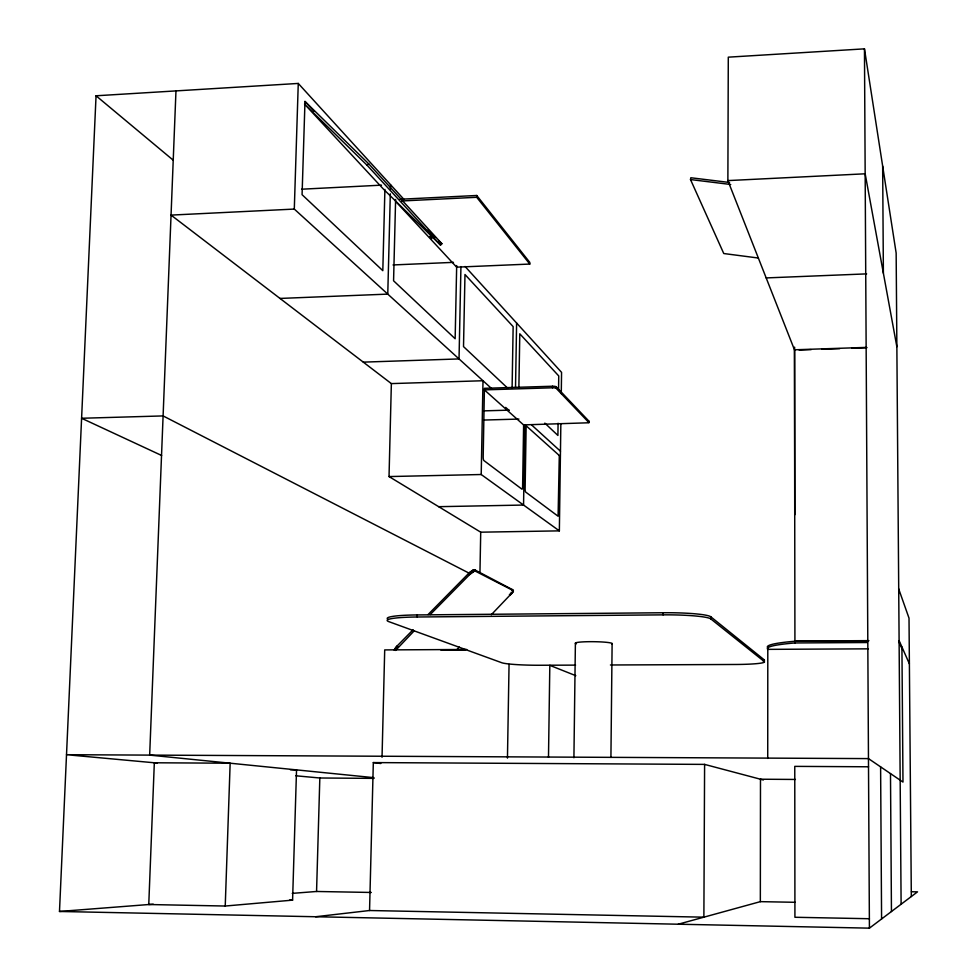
<?xml version="1.0" encoding="UTF-8"?>
<svg xmlns="http://www.w3.org/2000/svg" width="977" height="977" viewBox="0 0 977 977"><rect width="100%" height="100%" fill="white"/><g stroke="black" fill="none" stroke-linecap="round" stroke-linejoin="round"><path stroke-width="1.47" d="M678.258 924.218L760.338 901.649L760.485 779.219L795.4 779.451M610.43 664.983L734.753 664.482A33.389 2.821 0.4 0 0 764.258 661.539L764.27 659.866L710.926 616.902A41.01 4.348 0.4 0 0 663.139 612.75L417.313 614.936A41.144 4.238 1.2 0 0 387.735 619.064M767.727 758.421L767.8 647.714A84.327 7.682 0 0 1 794.924 641.242L868.736 640.802M369.55 910.515L373.324 762.585L704.6 764.393L703.88 917.171L369.55 910.515L315.583 916.744M764.258 661.539L710.914 618.991L710.926 616.902M794.619 350.181L727.877 180.598L728.292 57.167L864.462 48.85L896.153 253.055L901.112 904.238M710.914 618.991A41.01 4.299 0.5 0 0 663.114 614.863L663.139 612.75M610.918 757.431L612.115 643.513M573.914 757.749L575.392 643.33M588.862 422.54L556.231 388.382A3.175 0.684 0.9 0 0 552.457 387.796L484.372 389.872L523.55 424.897L588.862 422.772L588.875 421.099L556.255 386.831A3.175 0.696 0.9 0 0 552.481 386.233L484.409 388.321L483.188 456.845A3.175 0.757 88.5 0 0 483.884 460.546L521.913 489.159A2.931 0.647 88.7 0 0 522.61 486.766L523.623 424.983M552.457 387.796L552.481 386.233M548.488 757.297L549.819 665.349L575.795 675.681M556.231 388.382L556.255 386.831M558.087 423.236L557.904 435.437L544.836 423.126M558.551 389.676L558.746 375.95L519.788 333.804L518.872 387.991M491.871 388.809L294.297 209.078L171.048 215.099L391.362 383.607L389.029 476.568L480.721 532.184L559.357 530.865L560.847 423.92M561.274 393.597L561.567 372.371L465.064 266.477M524.857 424.958L523.55 505.048L438.685 506.684M395.563 201.274L456.65 267.161L529.778 264.059L529.815 262.434L476.739 195.485L400.118 199.259M512.107 387.674L513.145 326.623L464.979 274.513L463.513 346.603L507.613 388.101M507.454 758.128L509.054 664.36M515.526 387.1L516.613 323.033M529.778 264.059L476.703 197.293L476.739 195.485M559.357 530.865L481.209 474.517L483.004 380.737L391.362 383.607M479.951 572.669L480.721 532.184M456.686 265.549L455.148 338.738L393.572 280.79L395.612 199.479M460.936 266.574L459.031 358.925L363.285 362.137M575.563 665.117L540.696 665.252A32.461 2.699 0.8 0 1 501.531 662.65L388.822 621.641A41.144 4.201 1.2 0 1 417.264 617L417.313 614.936M384.901 189.44L382.813 270.666L302.076 194.692L304.983 101.437L368.683 163.782L441.873 243.725L440.529 245.093L383.619 189.294L304.519 104.087L367.181 165.345L440.529 245.093M390.324 193.812L387.771 294.114L279.996 298.437M390.434 189.257L390.556 184.702M382.031 757.26L384.706 649.913L466.762 649.473M292.257 893.369L316.56 891.476L319.833 777.997L295.836 775.787M225.235 906.033L230.157 763.208L154.329 762.781L148.76 904.519L225.235 906.033L292.587 900.135L296.532 769.876L290.474 769.839M294.297 209.078L298.266 83.436L96.051 95.783L59.487 911.468L869.42 928.15L917.513 891.854L911.431 891.757M491.26 614.777L513.157 591.806L512.204 589.485L474.395 569.664L469.192 572.864L428.073 614.557M513.157 591.806L513.34 590.645L512.204 589.485M175.97 90.91L149.664 755.111L373.91 777.668M758.225 258.013L723.762 253.531L690.507 179.56L690.837 177.753L729.55 182.479M394.183 650.145L396.577 646.53L413.137 629.713M414.199 630.824L395.575 650.426L394.513 649.302M367.181 165.345L368.683 163.782M430.198 614.594L469.681 574.561L474.773 570.861L513.34 590.645M456.161 650.316L459.349 647.079M588.191 421.588L588.875 421.099M59.487 911.468L153.267 904.177M301.6 189.208L381.506 185.154M727.877 180.598L865.17 173.796L896.862 346.774M401.571 200.981L476.703 197.293M393.047 264.95L453.475 262.361M766.176 277.92L866.636 273.878M866.697 347.385L794.472 349.79L794.924 642.951A84.34 7.621 0 0 0 767.8 649.363L868.406 648.838M799.137 350.035L811.154 349.632M821.681 349.277L839.731 348.679M851.761 348.276L866.794 347.775M483.407 410.877L509.09 410.145M482.748 420.073L518.934 419.072M389.029 476.568L481.209 474.517M417.264 617L663.114 614.863M794.765 641.083L868.638 640.631M794.924 642.951L867.405 642.524M440.993 650.193L465.089 650.071M868.553 766.786L794.765 766.371L794.924 917.269L869.42 918.734M319.833 777.997L373.983 778.376M316.56 891.476L371.309 892.465M760.338 901.649L795.156 902.296M289.595 900.073L292.587 900.135M157.358 763.061L66.509 754.708L868.468 758.604L902.98 782.088L901.93 646.982M690.507 179.56L730.711 184.482M373.324 762.585L380.835 763.513M704.6 764.393L763.367 779.988M161.62 455.477L81.592 418.266L163.098 415.921L469.009 573.108M96.051 95.783L173.137 160.118M505.671 407.397L509.029 410.413M531.622 424.971L560.468 451.215M427.902 230.047L435.424 237.411M438.649 240.562L441.873 243.725M512.412 589.815L513.401 590.841M512.4 590.071L513.401 591.097M512.314 590.401L513.316 591.427M511.289 592.184L512.29 593.21M510.434 593.271L511.423 594.285M509.408 594.37L510.409 595.396M474.639 569.725L475.714 570.837M474.395 569.664L475.469 570.763M474.089 569.676L475.164 570.776M473.698 569.762L474.773 570.861M473.259 569.933L474.333 571.032M472.77 570.165L473.845 571.276M472.221 570.483L473.295 571.582M471.647 570.849L472.721 571.96M471.048 571.289L472.123 572.4M470.438 571.777L471.512 572.876M469.815 572.302L470.89 573.414M469.192 572.864L470.279 573.975M468.606 573.45L469.681 574.561M397.138 645.944L398.201 647.055M396.577 646.53L397.627 647.653M396.051 647.128L397.102 648.252M395.575 647.714L396.625 648.826M395.148 648.276L396.21 649.4M394.793 648.813L395.856 649.925M304.983 101.437L314.203 111.427M429.77 236.434L431.834 238.669M298.266 83.436L403.831 199.271M899.121 642.341L901.942 648.655M899.109 640.607L909.392 663.847M898.632 588.74L909.013 618.136L911.321 896.532M890.487 773.589L891.451 911.529M882.658 166.102L883.379 273.206M880.607 766.86L881.584 918.978M864.462 48.85L869.42 928.15M794.619 347.14L794.789 514.769M576.406 643.77A18.416 1.71 0.7 0 1 592.428 641.681A18.416 1.71 0.7 0 1 611.797 643.953M764.27 659.866A33.377 2.846 0.4 0 1 763.171 660.977M559.296 455.514L558.099 516.235L525.711 492.078A2.907 0.635 88.7 0 1 525.125 488.72L526.139 425.764L559.296 455.514"/></g></svg>
